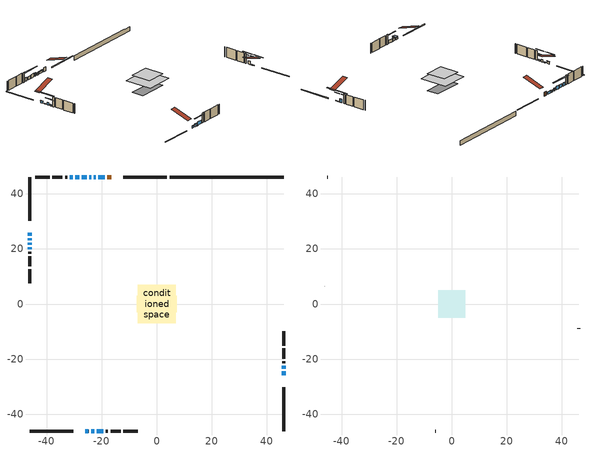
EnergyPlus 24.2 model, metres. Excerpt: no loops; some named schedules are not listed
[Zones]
conditioned space
 floor outside (Floor1 construction): -1.2,-1.2 -1.2,1.2 1.2,1.2 1.2,-1.2 z0.39
 floor adiabatic (AdiabaticFloorConstruction): -6.95,-6.95 -6.95,6.95 6.95,6.95 6.95,-6.95 z2.83
 floor foundation (Slab1 construction): -7.34,-3.03 -7.34,3.03 7.34,3.03 7.34,-3.03 z-1.9
 wall outside (RimJoist1 construction): 3.71,46.1 -12.12,46.1 / -46.1,-46.1 -30.26,-46.1 / -46.1,46.1 -46.1,30.26 / 46.1,-46.1 46.1,-30.26 z0.39:0.69
 wall outside (AdiabaticWallConstruction 1): -16.49,46.1 -18.01,46.1 z0.39:2.42
 wall outside (AdiabaticWallConstruction): -25.89,-46.1 -24.77,-46.1 z0.39:1.31; -18.94,46.1 -21.18,46.1 / -46.1,25.89 -46.1,24.77 z0.39:1.38; -22.11,46.1 -22.92,46.1 z0.39:1.21; -23.85,46.1 -24.46,46.1 / -46.1,22.2 -46.1,21.5 z0.39:1.61; -23.84,-46.1 -22.7,-46.1 z0.39:1.71; 46.1,-25.89 46.1,-24.46 / -46.1,23.84 -46.1,23.13 z0.39:0.75; 46.1,-23.54 46.1,-22.42 / -28.15,46.1 -29.57,46.1 / -30.5,46.1 -31.62,46.1 z0.39:2.09; -25.39,46.1 -27.22,46.1 z0.39:2.17; -21.77,-46.1 -19.38,-46.1 z0.39:1.97; -46.1,20.57 -46.1,19.91 z0.39:1.05
 wall outside (Wall1 construction): -32.55,46.1 -33.29,46.1 / -18.46,-46.1 -17.71,-46.1 / -46.1,18.98 -46.1,18.24 / 46.1,-21.49 46.1,-20.75 z0.39:5.27
 wall outside (Wall2 construction): -34.22,46.1 -37.9,46.1 / -16.78,-46.1 -13.1,-46.1 / -46.1,17.31 -46.1,13.63 / 46.1,-19.82 46.1,-16.14 z0.39:5.27
 wall outside (Wall3 construction): -38.83,46.1 -44.08,46.1 / -12.17,-46.1 -6.93,-46.1 / -46.1,12.7 -46.1,7.45 / 46.1,-15.21 46.1,-9.96 z0.39:5.27
 wall foundation (FoundationWall1 construction): 4.64,46.1,-1.9 4.64,46.1,0.39 41.95,46.1,0.39 41.95,46.1,0.21 46.1,46.1,0.21 46.1,46.1,-1.9
 window (WindowConstruction 11): -25.89,-46.1 -24.77,-46.1 z0.39:1.3
 window (WindowConstruction 6): -18.94,46.1 -21.18,46.1 z0.39:1.38
 window (WindowConstruction 7): -22.11,46.1 -22.92,46.1 z0.39:1.2
 window (WindowConstruction 8): -23.85,46.1 -24.46,46.1 z0.39:1.61
 window (WindowConstruction 9): -23.84,-46.1 -22.7,-46.1 z0.39:1.71
 window (WindowConstruction 10): -46.1,25.89 -46.1,24.77 z0.39:1.38
 window (WindowConstruction 13): 46.1,-25.89 46.1,-24.47 z0.39:0.75
 window (WindowConstruction 14): -46.1,23.84 -46.1,23.13 z0.39:0.75
 window (WindowConstruction 12): -46.1,22.2 -46.1,21.5 z0.39:1.61
 window (WindowConstruction): 46.1,-23.54 46.1,-22.42 z0.39:2.09
 window (WindowConstruction 1): -25.39,46.1 -27.22,46.1 z0.39:2.17
 window (WindowConstruction 2): -28.15,46.1 -29.57,46.1 z0.39:2.09
 window (WindowConstruction 3): -30.5,46.1 -31.62,46.1 z0.39:2.09
 window (WindowConstruction 4): -21.77,-46.1 -19.38,-46.1 z0.39:1.97
 window (WindowConstruction 5): -46.1,20.57 -46.1,19.91 z0.39:1.05
 door (Door): -16.49,46.1 -18.01,46.1 z0.39:2.42
 ceiling adiabatic (AdiabaticFloorConstruction): 6.95,-6.95 6.95,6.95 -6.95,6.95 -6.95,-6.95 z2.83
attic - vented
 floor to conditioned space (Floor2 construction Reversed): -4.91,-4.91 -4.91,4.91 4.91,4.91 4.91,-4.91 z5.27
 wall outside (Wall4 construction): -45.01,46.1 -45.17,46.1 / -6,-46.1 -5.84,-46.1 / -46.1,6.52 -46.1,6.36 / 46.1,-9.03 46.1,-8.87 z0.39:5.27
 roof outside (Roof1 construction): -15.57,46.1,5.27 -15.57,36.54,8.45 -13.05,36.54,8.45 -13.05,46.1,5.27; -26.82,-46.1,5.27 -26.82,-36.54,8.45 -29.34,-36.54,8.45 -29.34,-46.1,5.27; -46.1,26.82,5.27 -36.54,26.82,8.45 -36.54,29.34,8.45 -46.1,29.34,5.27; 46.1,-26.82,5.27 36.54,-26.82,8.45 36.54,-29.34,8.45 46.1,-29.34,5.27
shading: -24.47,-46.1 -26.19,-46.1 -26.19,-47.92 -24.47,-47.92 z1.6; -21.38,46.1 -18.74,46.1 -18.74,46.51 -21.38,46.51 z1.58; -23.12,46.1 -21.91,46.1 -21.91,46.51 -23.12,46.51 z1.4; -24.66,46.1 -23.65,46.1 -23.65,46.51 -24.66,46.51 z1.81; -22.5,-46.1 -24.04,-46.1 -24.04,-46.51 -22.5,-46.51 z1.91; -46.1,24.57 -46.1,26.09 -46.51,26.09 -46.51,24.57 z1.58; 46.1,-19.38 46.1,-30.97 46.51,-30.97 46.51,-19.38 z5.83; -46.1,18.05 -46.1,28.92 -46.51,28.92 -46.51,18.05 z5.83; 46.1,-19.78 46.1,-26.18 46.51,-26.18 46.51,-19.78 z4.73; -29.86,46.1 -22.75,46.1 -22.75,46.51 -29.86,46.51 z4.81; -32.21,46.1 -25.51,46.1 -25.51,46.51 -32.21,46.51 z4.73; -34.26,46.1 -27.86,46.1 -27.86,46.51 -34.26,46.51 z4.73; -16.75,-46.1 -24.41,-46.1 -24.41,-46.51 -16.75,-46.51 z4.61; -46.1,17.27 -46.1,23.21 -46.51,23.21 -46.51,17.27 z3.69
[Building]
Building 1: Terrain=Suburbs
[Site:Location]
Toronto Intl AP_ON: Latitude {deg}=43.68; Longitude {deg}=-79.63; Time Zone {hr}=-5; Elevation {m}=173; Keep Site Location Information=Yes
[Site:GroundTemperature:Shallow]
4.59119, 2.66285, 2.50842, 3.42352, 7.09712, 10.7536, 13.9236, 15.9317, 16.1023, 14.4691, 11.3799, 7.83558
[Site:WaterMainsTemperature]
Calculation Method=Schedule; Temperature Schedule=mains temperature schedule
[Material] Roughness=Rough; Thermal Absorptance=0.9
Name | Thickness {m} | Conductivity {W/m-K} | Density {kg/m3} | Specific Heat {J/kg-K} | Solar Absorptance | Visible Absorptance
asphalt or fiberglass shingles | 0.00635 | 0.162714 | 1121.4 | 1465.45 | 0.4 | 0.4
ceiling loosefill ins | 0.0846667 | 0.0480833 | 16.02 | 1046.75 | 0.7 | 0.7
ceiling stud and cavity | 0.1397 | 0.0894444 | 65.682 | 1177.47 | 0.7 | 0.7
concrete 4.0 in. | 0.1016 | 1.803125 | 2242.8 | 837.4 | 0.7 | 0.7
concrete 8.0 in. | 0.2032 | 1.803125 | 2242.8 | 837.4 | 0.7 | 0.7
door material | 0.04445 | 0.053851 | 512.64 | 1214.23 | 0.7 | 0.7
exterior vertical ins | 0.0334896 | 0.029427 | 32.04 | 1214.23 | 0.7 | 0.7
floor covering | 0.0127 | 0.0433444 | 54.468 | 1339.84 | 0.6 | 0.6
floor rigid ins; rim joist rigid ins | 0.051816 | 0.029427 | 32.04 | 1214.23 | 0.7 | 0.7
floor rigid ins 1; wall rigid ins | 0.512978 | 0.029427 | 32.04 | 1214.23 | 0.7 | 0.7
floor stud and cavity | 0.1397 | 0.0867838 | 92.3553 | 1139.71 | 0.7 | 0.7
floor stud and cavity 1 | 0.1397 | 1.75129 | 37.0049 | 1207.88 | 0.7 | 0.7
furniture material conditioned space 1 | 0.1524 | 0.115458 | 640.8 | 1214.23 | 0.6 | 0.6
gypsum board | 0.0127 | 0.160291 | 801 | 837.4 | 0.6 | 0.6
gypsum board 1 | 0.0127 | 0.160291 | 801 | 837.4 | 0.7 | 0.7
osb sheathing 0.5 in. | 0.0127 | 0.115458 | 512.64 | 1214.23 | 0.7 | 0.7
osb sheathing 0.75 in. | 0.01905 | 0.115458 | 512.64 | 1214.23 | 0.7 | 0.7
osb sheathing 2.0 in. | 0.0508 | 0.115458 | 512.64 | 1214.23 | 0.7 | 0.7
rim joist stud and cavity | 0.0508 | 0.275866 | 125.044 | 1163.47 | 0.6 | 0.6
wall stud and cavity | 0.1397 | 0.118771 | 139.0536 | 1170.24 | 0.7 | 0.7
wall stud and cavity 1 | 0.1397 | 0.0820459 | 139.0536 | 1170.24 | 0.7 | 0.7
wall stud and cavity 2 | 0.1397 | 0.0816238 | 139.0536 | 1170.24 | 0.7 | 0.7
wall stud and cavity 3 | 0.0889 | 6.1454 | 50.32683 | 1063.81 | 0.6 | 0.6
wall stud and cavity 4 | 0.0889 | 0.380278 | 52.3479 | 1209.89 | 0.7 | 0.7
wall stud and cavity 5 | 0.0889 | 0.391764 | 83.0341 | 1211.67 | 0.7 | 0.7
wood siding | 0.0254 | 0.102417 | 544.68 | 1172.36 | 0.4 | 0.4
wood siding 1 | 0.00254 | 0.102417 | 544.68 | 1172.36 | 0.4 | 0.4
wood siding 2; wood siding 3; wood siding 4 | 0.0254 | 0.102417 | 544.68 | 1172.36 | 0.7 | 0.7
[WindowMaterial:SimpleGlazingSystem]
Name | U-Factor {W/m2-K} | Solar Heat Gain Coefficient
WindowMaterial | 2.91111 | 0.67
WindowMaterial 1 | 2.887263 | 0.7
WindowMaterial 10 | 2.975272 | 0.62
WindowMaterial 11 | 6.41784 | 0.55
WindowMaterial 2 | 2.89919 | 0.69
WindowMaterial 3 | 2.88386 | 0.7
WindowMaterial 4 | 3.07009 | 0.42
WindowMaterial 5 | 3.000823 | 0.54
WindowMaterial 6 | 3.04227 | 0.48
WindowMaterial 7 | 2.5727 | 0.46
WindowMaterial 8 | 2.97981 | 0.57
WindowMaterial 9 | 2.95256 | 0.6
[Construction]
AdiabaticFloorConstruction: floor stud and cavity 1, floor rigid ins 1, osb sheathing 0.75 in., floor covering
AdiabaticWallConstruction: wood siding 3, wall rigid ins, wall stud and cavity 4, gypsum board
AdiabaticWallConstruction 1: wood siding 4, wall rigid ins, wall stud and cavity 4, gypsum board
Door: door material
Floor1 construction: floor stud and cavity, floor rigid ins, osb sheathing 0.75 in., floor covering
Floor2 construction Reversed: gypsum board, ceiling stud and cavity, ceiling loosefill ins
FoundationWall1 construction: concrete 8.0 in., gypsum board 1
furniture construction conditioned space 1: furniture material conditioned space 1
PartitionWallConstruction: gypsum board, wall stud and cavity 5, gypsum board
RimJoist1 construction: wood siding 2, rim joist rigid ins, osb sheathing 2.0 in., rim joist stud and cavity
Roof1 construction: asphalt or fiberglass shingles
Slab1 construction: concrete 4.0 in.
Wall1 construction: wood siding, osb sheathing 0.5 in., wall stud and cavity, gypsum board
Wall2 construction: wood siding, osb sheathing 0.5 in., wall stud and cavity 1, gypsum board
Wall3 construction: wood siding, osb sheathing 0.5 in., wall stud and cavity 2, gypsum board
Wall4 construction: wood siding 1, wall stud and cavity 3
WindowConstruction; WindowConstruction 3: WindowMaterial
WindowConstruction 1: WindowMaterial 1
WindowConstruction 10; WindowConstruction 6: WindowMaterial 5
WindowConstruction 11: WindowMaterial 9
WindowConstruction 12: WindowMaterial 10
WindowConstruction 13; WindowConstruction 14: WindowMaterial 11
WindowConstruction 2: WindowMaterial 2
WindowConstruction 4: WindowMaterial 3
WindowConstruction 5: WindowMaterial 4
WindowConstruction 7: WindowMaterial 6
WindowConstruction 8: WindowMaterial 7
WindowConstruction 9: WindowMaterial 8
[Zone] Multiplier=1; Part of Total Floor Area=Yes
Name | Volume {m3}
attic - vented | 49.799
conditioned space | 732.8
[Space]
Name | Zone | Volume {m3}
attic - vented 1 | attic - vented | 49.799
conditioned space 1 | conditioned space | 732.8
[ZoneInfiltration:EffectiveLeakageArea]
infil attic - vented 1: Zone or Space=attic - vented 1; Schedule=Always On Discrete; Effective Air Leakage Area {cm2}=3984.41; Stack Coefficient=0.000560665; Wind Coefficient=1.59982e-05
[ZoneMixing]
whole house fan mix: Zone or Space=attic - vented; Schedule=Always On Continuous; Design Flow Rate Calculation Method=Flow/Zone; Design Flow Rate {m3/s}=0; Source Zone or Space=conditioned space
[SurfaceProperty:ExposedFoundationPerimeter]
Slab1: Exposed Perimeter Calculation Method=TotalExposedPerimeter; Total Exposed Perimeter {m}=41.454
[InternalMass] Zone or ZoneList=conditioned space; Space or SpaceList=conditioned space 1
Name | Construction | Surface Area {m2}
furniture mass conditioned space 1 | furniture construction conditioned space 1 | 115.072
partition wall mass | PartitionWallConstruction | 287.68
[Lights]
interior lighting: Zone or ZoneList or Space or SpaceList=conditioned space 1; Schedule=interior lighting schedule; Design Level Calculation Method=LightingLevel; Lighting Level {W}=343.2; Return Air Fraction=0; Fraction Radiant=0.6; Fraction Visible=0.2; Fraction Replaceable=1
[People]
occupants: Zone or ZoneList or Space or SpaceList=conditioned space 1; Number of People Schedule=occupants schedule; Number of People Calculation Method=People; Number of People=3; Fraction Radiant=0.314171; Sensible Heat Fraction=0.56303; Activity Level Schedule=occupants activity schedule; Carbon Dioxide Generation Rate {m3/s-W}=0; Enable ASHRAE 55 Comfort Warnings=No; Mean Radiant Temperature Calculation Type=EnclosureAveraged
[ElectricEquipment] Zone or ZoneList or Space or SpaceList=conditioned space 1; Design Level Calculation Method=EquipmentLevel
Name | Schedule | Design Level {W} | Fraction Latent | Fraction Radiant | Fraction Lost
clothes dryer | clothes dryer schedule | 140.772 | 0.015 | 0.081 | 0.85
clothes washer | clothes washer schedule | 32.1985 | 0.03 | 0.162 | 0.7
cooking range | cooking range schedule | 215.147 | 0.08 | 0.432 | 0.2
dishwasher | dishwasher schedule | 66.8632 | 0.3 | 0.18 | 0.4
fridge | fridge schedule | 72.9452 | 0 | 0.6 | 0
mech vent house fan | mech vent house fan schedule | 1.795 | 0 | 0 | 1
mech vent house fan cfis | mech vent house fan cfis schedule | 0 | 0 | 0 | 0
misc plug loads | misc plug loads schedule | 494.7 | 0.045 | 0.513 | 0.1
whole house fan | Always On Discrete | 0 | 0 | 0 | 1
[OtherEquipment] Zone or ZoneList or Space or SpaceList=conditioned space 1; Design Level Calculation Method=EquipmentLevel
Name | Fuel Type | Schedule | Design Level {W} | Fraction Latent | Fraction Radiant | Fraction Lost
clothes dryer 1 | Electricity | clothes dryer schedule | 0 | 0.015 | 0.081 | 0.85
cooking range 1 | Electricity | cooking range schedule | 0 | 0.08 | 0.432 | 0.2
general water use latent | None | general water use schedule | 62.594 | 1 | 0 | 0
general water use sensible | None | general water use schedule | -61.6891 | 0 | 0.6 | 0
mech vent house fan latent load | None | Always On Discrete | 0 | 1 | 0 | 0
mech vent house fan sensible load | None | Always On Discrete | 0 | 0 | 0 | 0
water heater energy adjustment1 | NaturalGas | Always On Discrete | 0.01 | 0 | 0 | 1
[ZoneInfiltration:DesignFlowRate] Zone or ZoneList or Space or SpaceList=conditioned space 1; Schedule=Always On Discrete; Design Flow Rate Calculation Method=Flow/Zone; Design Flow Rate {m3/s}=0
infil flow; natural vent flow; whole house fan flow
[Foundation:Kiva]
Foundation Kiva 1: Initial Indoor Air Temperature {C}=18; Wall Height Above Grade {m}=0.389992; Wall Depth Below Slab {m}=0.2032; Custom Block Material Name 1=exterior vertical ins; Custom Block Depth 1 {m}=2.28999; Custom Block X Position 1 {m}=0.2159; Custom Block Z Position 1 {m}=0
[Foundation:Kiva:Settings]
Soil Conductivity {W/m-K}=0.849921; Soil Density {kg/m3}=1842.3; Soil Specific Heat {J/kg-K}=418.7; Ground Solar Absorptivity=0.9; Ground Thermal Absorptivity=0.9; Ground Surface Roughness {m}=0.03; Far-Field Width {m}=40; Deep-Ground Boundary Condition=ZeroFlux; Deep-Ground Depth {m}=40; Minimum Cell Dimension {m}=0.2; Maximum Cell Growth Coefficient=3; Simulation Timestep=Timestep
[Exterior:Lights]
exterior lighting: Schedule=exterior lighting schedule; Design Level {W}=75.6
[Schedule:Constant]
Name | Hourly Value
Always On Continuous; mech vent house fan schedule; mech vent house fan cfis schedule; Always On Discrete | 1
occupants activity schedule | 117.228
fridge schedule | 0
[Schedule:Week:Daily]
interior lighting schedule Week Rule - Jan1-Jan27: interior lighting schedule day, interior lighting schedule day, interior lighting schedule day, interior lighting schedule day, interior lighting schedule day, interior lighting schedule day, interior lighting schedule day, interior lighting schedule default day, interior lighting schedule default day, interior lighting schedule default day, interior lighting schedule default day, interior lighting schedule default day
interior lighting schedule Week Rule - Jan28-Feb3: interior lighting schedule day, interior lighting schedule day, interior lighting schedule day, interior lighting schedule day, interior lighting schedule day 1, interior lighting schedule day 1, interior lighting schedule day 1, interior lighting schedule default day, interior lighting schedule default day, interior lighting schedule default day, interior lighting schedule default day, interior lighting schedule default day
interior lighting schedule Week Rule - Feb4-Feb24: interior lighting schedule day 1, interior lighting schedule day 1, interior lighting schedule day 1, interior lighting schedule day 1, interior lighting schedule day 1, interior lighting schedule day 1, interior lighting schedule day 1, interior lighting schedule default day, interior lighting schedule default day, interior lighting schedule default day, interior lighting schedule default day, interior lighting schedule default day
interior lighting schedule Week Rule - Feb25-Mar3: interior lighting schedule day 1, interior lighting schedule day 1, interior lighting schedule day 1, interior lighting schedule day 1, interior lighting schedule day 2, interior lighting schedule day 2, interior lighting schedule day 2, interior lighting schedule default day, interior lighting schedule default day, interior lighting schedule default day, interior lighting schedule default day, interior lighting schedule default day
interior lighting schedule Week Rule - Mar4-Mar31: interior lighting schedule day 2, interior lighting schedule day 2, interior lighting schedule day 2, interior lighting schedule day 2, interior lighting schedule day 2, interior lighting schedule day 2, interior lighting schedule day 2, interior lighting schedule default day, interior lighting schedule default day, interior lighting schedule default day, interior lighting schedule default day, interior lighting schedule default day
interior lighting schedule Week Rule - Apr1-Apr28: interior lighting schedule day 3, interior lighting schedule day 3, interior lighting schedule day 3, interior lighting schedule day 3, interior lighting schedule day 3, interior lighting schedule day 3, interior lighting schedule day 3, interior lighting schedule default day, interior lighting schedule default day, interior lighting schedule default day, interior lighting schedule default day, interior lighting schedule default day
interior lighting schedule Week Rule - Apr29-May5: interior lighting schedule day 3, interior lighting schedule day 3, interior lighting schedule day 4, interior lighting schedule day 4, interior lighting schedule day 4, interior lighting schedule day 4, interior lighting schedule day 4, interior lighting schedule default day, interior lighting schedule default day, interior lighting schedule default day, interior lighting schedule default day, interior lighting schedule default day
interior lighting schedule Week Rule - May6-May26: interior lighting schedule day 4, interior lighting schedule day 4, interior lighting schedule day 4, interior lighting schedule day 4, interior lighting schedule day 4, interior lighting schedule day 4, interior lighting schedule day 4, interior lighting schedule default day, interior lighting schedule default day, interior lighting schedule default day, interior lighting schedule default day, interior lighting schedule default day
interior lighting schedule Week Rule - May27-Jun2: interior lighting schedule day 4, interior lighting schedule day 4, interior lighting schedule day 4, interior lighting schedule day 4, interior lighting schedule day 4, interior lighting schedule day 5, interior lighting schedule day 5, interior lighting schedule default day, interior lighting schedule default day, interior lighting schedule default day, interior lighting schedule default day, interior lighting schedule default day
interior lighting schedule Week Rule - Jun3-Jun30: interior lighting schedule day 5, interior lighting schedule day 5, interior lighting schedule day 5, interior lighting schedule day 5, interior lighting schedule day 5, interior lighting schedule day 5, interior lighting schedule day 5, interior lighting schedule default day, interior lighting schedule default day, interior lighting schedule default day, interior lighting schedule default day, interior lighting schedule default day
interior lighting schedule Week Rule - Jul1-Jul28: interior lighting schedule day 6, interior lighting schedule day 6, interior lighting schedule day 6, interior lighting schedule day 6, interior lighting schedule day 6, interior lighting schedule day 6, interior lighting schedule day 6, interior lighting schedule default day, interior lighting schedule default day, interior lighting schedule default day, interior lighting schedule default day, interior lighting schedule default day
interior lighting schedule Week Rule - Jul29-Aug4: interior lighting schedule day 6, interior lighting schedule day 6, interior lighting schedule day 6, interior lighting schedule day 7, interior lighting schedule day 7, interior lighting schedule day 7, interior lighting schedule day 7, interior lighting schedule default day, interior lighting schedule default day, interior lighting schedule default day, interior lighting schedule default day, interior lighting schedule default day
interior lighting schedule Week Rule - Aug5-Aug25: interior lighting schedule day 7, interior lighting schedule day 7, interior lighting schedule day 7, interior lighting schedule day 7, interior lighting schedule day 7, interior lighting schedule day 7, interior lighting schedule day 7, interior lighting schedule default day, interior lighting schedule default day, interior lighting schedule default day, interior lighting schedule default day, interior lighting schedule default day
interior lighting schedule Week Rule - Aug26-Sep1: interior lighting schedule day 7, interior lighting schedule day 7, interior lighting schedule day 7, interior lighting schedule day 7, interior lighting schedule day 7, interior lighting schedule day 7, interior lighting schedule day 8, interior lighting schedule default day, interior lighting schedule default day, interior lighting schedule default day, interior lighting schedule default day, interior lighting schedule default day
interior lighting schedule Week Rule - Sep2-Sep29: interior lighting schedule day 8, interior lighting schedule day 8, interior lighting schedule day 8, interior lighting schedule day 8, interior lighting schedule day 8, interior lighting schedule day 8, interior lighting schedule day 8, interior lighting schedule default day, interior lighting schedule default day, interior lighting schedule default day, interior lighting schedule default day, interior lighting schedule default day
interior lighting schedule Week Rule - Sep30-Oct6: interior lighting schedule day 8, interior lighting schedule day 9, interior lighting schedule day 9, interior lighting schedule day 9, interior lighting schedule day 9, interior lighting schedule day 9, interior lighting schedule day 9, interior lighting schedule default day, interior lighting schedule default day, interior lighting schedule default day, interior lighting schedule default day, interior lighting schedule default day
interior lighting schedule Week Rule - Oct7-Oct27: interior lighting schedule day 9, interior lighting schedule day 9, interior lighting schedule day 9, interior lighting schedule day 9, interior lighting schedule day 9, interior lighting schedule day 9, interior lighting schedule day 9, interior lighting schedule default day, interior lighting schedule default day, interior lighting schedule default day, interior lighting schedule default day, interior lighting schedule default day
interior lighting schedule Week Rule - Oct28-Nov3: interior lighting schedule day 9, interior lighting schedule day 9, interior lighting schedule day 9, interior lighting schedule day 9, interior lighting schedule day 10, interior lighting schedule day 10, interior lighting schedule day 10, interior lighting schedule default day, interior lighting schedule default day, interior lighting schedule default day, interior lighting schedule default day, interior lighting schedule default day
interior lighting schedule Week Rule - Nov4-Nov24: interior lighting schedule day 10, interior lighting schedule day 10, interior lighting schedule day 10, interior lighting schedule day 10, interior lighting schedule day 10, interior lighting schedule day 10, interior lighting schedule day 10, interior lighting schedule default day, interior lighting schedule default day, interior lighting schedule default day, interior lighting schedule default day, interior lighting schedule default day
interior lighting schedule Week Rule - Nov25-Dec1: interior lighting schedule day 10, interior lighting schedule day 10, interior lighting schedule day 10, interior lighting schedule day 10, interior lighting schedule day 10, interior lighting schedule day 10, interior lighting schedule day 11, interior lighting schedule default day, interior lighting schedule default day, interior lighting schedule default day, interior lighting schedule default day, interior lighting schedule default day
interior lighting schedule Week Rule - Dec2-Dec31: interior lighting schedule day 11, interior lighting schedule day 11, interior lighting schedule day 11, interior lighting schedule day 11, interior lighting schedule day 11, interior lighting schedule day 11, interior lighting schedule day 11, interior lighting schedule default day, interior lighting schedule default day, interior lighting schedule default day, interior lighting schedule default day, interior lighting schedule default day
occupants schedule Week Rule - Jan1-Dec31: occupants schedule day, occupants schedule day, occupants schedule day, occupants schedule day, occupants schedule day, occupants schedule day, occupants schedule day, occupants schedule default day, occupants schedule default day, occupants schedule default day, occupants schedule default day, occupants schedule default day
clothes dryer schedule Week Rule - Jan1-Dec31: clothes dryer schedule day, clothes dryer schedule day, clothes dryer schedule day, clothes dryer schedule day, clothes dryer schedule day, clothes dryer schedule day, clothes dryer schedule day, clothes dryer schedule default day, clothes dryer schedule default day, clothes dryer schedule default day, clothes dryer schedule default day, clothes dryer schedule default day
clothes washer schedule Week Rule - Jan1-Dec31: clothes washer schedule day, clothes washer schedule day, clothes washer schedule day, clothes washer schedule day, clothes washer schedule day, clothes washer schedule day, clothes washer schedule day, clothes washer schedule default day, clothes washer schedule default day, clothes washer schedule default day, clothes washer schedule default day, clothes washer schedule default day
cooking range schedule Week Rule - Jan1-Dec31: cooking range schedule day, cooking range schedule day, cooking range schedule day, cooking range schedule day, cooking range schedule day, cooking range schedule day, cooking range schedule day, cooking range schedule default day, cooking range schedule default day, cooking range schedule default day, cooking range schedule default day, cooking range schedule default day
dishwasher schedule Week Rule - Jan1-Dec31: dishwasher schedule day, dishwasher schedule day, dishwasher schedule day, dishwasher schedule day, dishwasher schedule day, dishwasher schedule day, dishwasher schedule day, dishwasher schedule default day, dishwasher schedule default day, dishwasher schedule default day, dishwasher schedule default day, dishwasher schedule default day
misc plug loads schedule Week Rule - Jan1-Dec31: misc plug loads schedule day, misc plug loads schedule day, misc plug loads schedule day, misc plug loads schedule day, misc plug loads schedule day, misc plug loads schedule day, misc plug loads schedule day, misc plug loads schedule default day, misc plug loads schedule default day, misc plug loads schedule default day, misc plug loads schedule default day, misc plug loads schedule default day
general water use schedule Week Rule - Jan1-Dec31: general water use schedule day, general water use schedule day, general water use schedule day, general water use schedule day, general water use schedule day, general water use schedule day, general water use schedule day, general water use schedule default day, general water use schedule default day, general water use schedule default day, general water use schedule default day, general water use schedule default day
exterior lighting schedule Week Rule - Jan1-Jan27: exterior lighting schedule day, exterior lighting schedule day, exterior lighting schedule day, exterior lighting schedule day, exterior lighting schedule day, exterior lighting schedule day, exterior lighting schedule day, exterior lighting schedule default day, exterior lighting schedule default day, exterior lighting schedule default day, exterior lighting schedule default day, exterior lighting schedule default day
exterior lighting schedule Week Rule - Jan28-Feb3: exterior lighting schedule day, exterior lighting schedule day, exterior lighting schedule day, exterior lighting schedule day, exterior lighting schedule day 1, exterior lighting schedule day 1, exterior lighting schedule day 1, exterior lighting schedule default day, exterior lighting schedule default day, exterior lighting schedule default day, exterior lighting schedule default day, exterior lighting schedule default day
exterior lighting schedule Week Rule - Feb4-Feb24: exterior lighting schedule day 1, exterior lighting schedule day 1, exterior lighting schedule day 1, exterior lighting schedule day 1, exterior lighting schedule day 1, exterior lighting schedule day 1, exterior lighting schedule day 1, exterior lighting schedule default day, exterior lighting schedule default day, exterior lighting schedule default day, exterior lighting schedule default day, exterior lighting schedule default day
exterior lighting schedule Week Rule - Feb25-Mar3: exterior lighting schedule day 1, exterior lighting schedule day 1, exterior lighting schedule day 1, exterior lighting schedule day 1, exterior lighting schedule day 2, exterior lighting schedule day 2, exterior lighting schedule day 2, exterior lighting schedule default day, exterior lighting schedule default day, exterior lighting schedule default day, exterior lighting schedule default day, exterior lighting schedule default day
exterior lighting schedule Week Rule - Mar4-Mar31: exterior lighting schedule day 2, exterior lighting schedule day 2, exterior lighting schedule day 2, exterior lighting schedule day 2, exterior lighting schedule day 2, exterior lighting schedule day 2, exterior lighting schedule day 2, exterior lighting schedule default day, exterior lighting schedule default day, exterior lighting schedule default day, exterior lighting schedule default day, exterior lighting schedule default day
exterior lighting schedule Week Rule - Apr1-Apr28: exterior lighting schedule day 3, exterior lighting schedule day 3, exterior lighting schedule day 3, exterior lighting schedule day 3, exterior lighting schedule day 3, exterior lighting schedule day 3, exterior lighting schedule day 3, exterior lighting schedule default day, exterior lighting schedule default day, exterior lighting schedule default day, exterior lighting schedule default day, exterior lighting schedule default day
exterior lighting schedule Week Rule - Apr29-May5: exterior lighting schedule day 3, exterior lighting schedule day 3, exterior lighting schedule day 4, exterior lighting schedule day 4, exterior lighting schedule day 4, exterior lighting schedule day 4, exterior lighting schedule day 4, exterior lighting schedule default day, exterior lighting schedule default day, exterior lighting schedule default day, exterior lighting schedule default day, exterior lighting schedule default day
exterior lighting schedule Week Rule - May6-May26: exterior lighting schedule day 4, exterior lighting schedule day 4, exterior lighting schedule day 4, exterior lighting schedule day 4, exterior lighting schedule day 4, exterior lighting schedule day 4, exterior lighting schedule day 4, exterior lighting schedule default day, exterior lighting schedule default day, exterior lighting schedule default day, exterior lighting schedule default day, exterior lighting schedule default day
exterior lighting schedule Week Rule - May27-Jun2: exterior lighting schedule day 4, exterior lighting schedule day 4, exterior lighting schedule day 4, exterior lighting schedule day 4, exterior lighting schedule day 4, exterior lighting schedule day 5, exterior lighting schedule day 5, exterior lighting schedule default day, exterior lighting schedule default day, exterior lighting schedule default day, exterior lighting schedule default day, exterior lighting schedule default day
exterior lighting schedule Week Rule - Jun3-Jun30: exterior lighting schedule day 5, exterior lighting schedule day 5, exterior lighting schedule day 5, exterior lighting schedule day 5, exterior lighting schedule day 5, exterior lighting schedule day 5, exterior lighting schedule day 5, exterior lighting schedule default day, exterior lighting schedule default day, exterior lighting schedule default day, exterior lighting schedule default day, exterior lighting schedule default day
exterior lighting schedule Week Rule - Jul1-Jul28: exterior lighting schedule day 6, exterior lighting schedule day 6, exterior lighting schedule day 6, exterior lighting schedule day 6, exterior lighting schedule day 6, exterior lighting schedule day 6, exterior lighting schedule day 6, exterior lighting schedule default day, exterior lighting schedule default day, exterior lighting schedule default day, exterior lighting schedule default day, exterior lighting schedule default day
exterior lighting schedule Week Rule - Jul29-Aug4: exterior lighting schedule day 6, exterior lighting schedule day 6, exterior lighting schedule day 6, exterior lighting schedule day 7, exterior lighting schedule day 7, exterior lighting schedule day 7, exterior lighting schedule day 7, exterior lighting schedule default day, exterior lighting schedule default day, exterior lighting schedule default day, exterior lighting schedule default day, exterior lighting schedule default day
exterior lighting schedule Week Rule - Aug5-Aug25: exterior lighting schedule day 7, exterior lighting schedule day 7, exterior lighting schedule day 7, exterior lighting schedule day 7, exterior lighting schedule day 7, exterior lighting schedule day 7, exterior lighting schedule day 7, exterior lighting schedule default day, exterior lighting schedule default day, exterior lighting schedule default day, exterior lighting schedule default day, exterior lighting schedule default day
exterior lighting schedule Week Rule - Aug26-Sep1: exterior lighting schedule day 7, exterior lighting schedule day 7, exterior lighting schedule day 7, exterior lighting schedule day 7, exterior lighting schedule day 7, exterior lighting schedule day 7, exterior lighting schedule day 8, exterior lighting schedule default day, exterior lighting schedule default day, exterior lighting schedule default day, exterior lighting schedule default day, exterior lighting schedule default day
exterior lighting schedule Week Rule - Sep2-Sep29: exterior lighting schedule day 8, exterior lighting schedule day 8, exterior lighting schedule day 8, exterior lighting schedule day 8, exterior lighting schedule day 8, exterior lighting schedule day 8, exterior lighting schedule day 8, exterior lighting schedule default day, exterior lighting schedule default day, exterior lighting schedule default day, exterior lighting schedule default day, exterior lighting schedule default day
exterior lighting schedule Week Rule - Sep30-Oct6: exterior lighting schedule day 8, exterior lighting schedule day 9, exterior lighting schedule day 9, exterior lighting schedule day 9, exterior lighting schedule day 9, exterior lighting schedule day 9, exterior lighting schedule day 9, exterior lighting schedule default day, exterior lighting schedule default day, exterior lighting schedule default day, exterior lighting schedule default day, exterior lighting schedule default day
exterior lighting schedule Week Rule - Oct7-Oct27: exterior lighting schedule day 9, exterior lighting schedule day 9, exterior lighting schedule day 9, exterior lighting schedule day 9, exterior lighting schedule day 9, exterior lighting schedule day 9, exterior lighting schedule day 9, exterior lighting schedule default day, exterior lighting schedule default day, exterior lighting schedule default day, exterior lighting schedule default day, exterior lighting schedule default day
exterior lighting schedule Week Rule - Oct28-Nov3: exterior lighting schedule day 9, exterior lighting schedule day 9, exterior lighting schedule day 9, exterior lighting schedule day 9, exterior lighting schedule day 10, exterior lighting schedule day 10, exterior lighting schedule day 10, exterior lighting schedule default day, exterior lighting schedule default day, exterior lighting schedule default day, exterior lighting schedule default day, exterior lighting schedule default day
exterior lighting schedule Week Rule - Nov4-Nov24: exterior lighting schedule day 10, exterior lighting schedule day 10, exterior lighting schedule day 10, exterior lighting schedule day 10, exterior lighting schedule day 10, exterior lighting schedule day 10, exterior lighting schedule day 10, exterior lighting schedule default day, exterior lighting schedule default day, exterior lighting schedule default day, exterior lighting schedule default day, exterior lighting schedule default day
[Schedule:Year]
interior lighting schedule: interior lighting schedule Week Rule - Jan1-Jan27, 1, 1, 1, 27, interior lighting schedule Week Rule - Jan28-Feb3, 1, 28, 2, 3, interior lighting schedule Week Rule - Feb4-Feb24, 2, 4, 2, 24, interior lighting schedule Week Rule - Feb25-Mar3, 2, 25, 3, 3, interior lighting schedule Week Rule - Mar4-Mar31, 3, 4, 3, 31, interior lighting schedule Week Rule - Apr1-Apr28, 4, 1, 4, 28, interior lighting schedule Week Rule - Apr29-May5, 4, 29, 5, 5, interior lighting schedule Week Rule - May6-May26, 5, 6, 5, 26, interior lighting schedule Week Rule - May27-Jun2, 5, 27, 6, 2, interior lighting schedule Week Rule - Jun3-Jun30, 6, 3, 6, 30, interior lighting schedule Week Rule - Jul1-Jul28, 7, 1, 7, 28, interior lighting schedule Week Rule - Jul29-Aug4, 7, 29, 8, 4, interior lighting schedule Week Rule - Aug5-Aug25, 8, 5, 8, 25, interior lighting schedule Week Rule - Aug26-Sep1, 8, 26, 9, 1, interior lighting schedule Week Rule - Sep2-Sep29, 9, 2, 9, 29, interior lighting schedule Week Rule - Sep30-Oct6, 9, 30, 10, 6, interior lighting schedule Week Rule - Oct7-Oct27, 10, 7, 10, 27, interior lighting schedule Week Rule - Oct28-Nov3, 10, 28, 11, 3, interior lighting schedule Week Rule - Nov4-Nov24, 11, 4, 11, 24, interior lighting schedule Week Rule - Nov25-Dec1, 11, 25, 12, 1, interior lighting schedule Week Rule - Dec2-Dec31, 12, 2, 12, 31
occupants schedule: occupants schedule Week Rule - Jan1-Dec31, 1, 1, 12, 31
clothes dryer schedule: clothes dryer schedule Week Rule - Jan1-Dec31, 1, 1, 12, 31
clothes washer schedule: clothes washer schedule Week Rule - Jan1-Dec31, 1, 1, 12, 31
cooking range schedule: cooking range schedule Week Rule - Jan1-Dec31, 1, 1, 12, 31
dishwasher schedule: dishwasher schedule Week Rule - Jan1-Dec31, 1, 1, 12, 31
misc plug loads schedule: misc plug loads schedule Week Rule - Jan1-Dec31, 1, 1, 12, 31
general water use schedule: general water use schedule Week Rule - Jan1-Dec31, 1, 1, 12, 31
exterior lighting schedule: exterior lighting schedule Week Rule - Jan1-Jan27, 1, 1, 1, 27, exterior lighting schedule Week Rule - Jan28-Feb3, 1, 28, 2, 3, exterior lighting schedule Week Rule - Feb4-Feb24, 2, 4, 2, 24, exterior lighting schedule Week Rule - Feb25-Mar3, 2, 25, 3, 3, exterior lighting schedule Week Rule - Mar4-Mar31, 3, 4, 3, 31, exterior lighting schedule Week Rule - Apr1-Apr28, 4, 1, 4, 28, exterior lighting schedule Week Rule - Apr29-May5, 4, 29, 5, 5, exterior lighting schedule Week Rule - May6-May26, 5, 6, 5, 26, exterior lighting schedule Week Rule - May27-Jun2, 5, 27, 6, 2, exterior lighting schedule Week Rule - Jun3-Jun30, 6, 3, 6, 30, exterior lighting schedule Week Rule - Jul1-Jul28, 7, 1, 7, 28, exterior lighting schedule Week Rule - Jul29-Aug4, 7, 29, 8, 4, exterior lighting schedule Week Rule - Aug5-Aug25, 8, 5, 8, 25, exterior lighting schedule Week Rule - Aug26-Sep1, 8, 26, 9, 1, exterior lighting schedule Week Rule - Sep2-Sep29, 9, 2, 9, 29, exterior lighting schedule Week Rule - Sep30-Oct6, 9, 30, 10, 6, exterior lighting schedule Week Rule - Oct7-Oct27, 10, 7, 10, 27, exterior lighting schedule Week Rule - Oct28-Nov3, 10, 28, 11, 3, exterior lighting schedule Week Rule - Nov4-Nov24, 11, 4, 11, 24, exterior lighting schedule Week Rule - Nov25-Dec1, 11, 25, 12, 1, exterior lighting schedule Week Rule - Dec2-Dec31, 12, 2, 12, 31
[Schedule:Compact]
mains temperature schedule: Through: 01/01, For: AllDays, Until: 24:00, 8.43722, Through: 01/02, For: AllDays, Until: 24:00, 8.37111, Through: 01/03, For: AllDays, Until: 24:00, 8.30611, Through: 01/04, For: AllDays, Until: 24:00, 8.24222, Through: 01/05, For: AllDays, Until: 24:00, 8.17944, Through: 01/06, For: AllDays, Until: 24:00, 8.11833, Through: 01/07, For: AllDays, Until: 24:00, 8.05833, Through: 01/08, For: AllDays, Until: 24:00, 7.99944, Through: 01/09, For: AllDays, Until: 24:00, 7.94222, Through: 01/10, For: AllDays, Until: 24:00, 7.88611, Through: 01/11, For: AllDays, Until: 24:00, 7.83167, Through: 01/12, For: AllDays, Until: 24:00, 7.77833, Through: 01/13, For: AllDays, Until: 24:00, 7.72611, Through: 01/14, For: AllDays, Until: 24:00, 7.67556, Through: 01/15, For: AllDays, Until: 24:00, 7.62667, Through: 01/16, For: AllDays, Until: 24:00, 7.57889, Through: 01/17, For: AllDays, Until: 24:00, 7.53278, Through: 01/18, For: AllDays, Until: 24:00, 7.48778, Through: 01/19, For: AllDays, Until: 24:00, 7.44444, Through: 01/20, For: AllDays, Until: 24:00, 7.40278, Through: 01/21, For: AllDays, Until: 24:00, 7.36278, Through: 01/22, For: AllDays, Until: 24:00, 7.32389, Through: 01/23, For: AllDays, Until: 24:00, 7.28667, Through: 01/24, For: AllDays, Until: 24:00, 7.25056, Through: 01/25, For: AllDays, Until: 24:00, 7.21667, Through: 01/26, For: AllDays, Until: 24:00, 7.18389, Through: 01/27, For: AllDays, Until: 24:00, 7.15278, Through: 01/28, For: AllDays, Until: 24:00, 7.12333, Through: 01/29, For: AllDays, Until: 24:00, 7.09556, Through: 01/30, For: AllDays, Until: 24:00, 7.06944, Through: 01/31, For: AllDays, Until: 24:00, 7.04444, Through: 02/01, For: AllDays, Until: 24:00, 7.02167, Through: 02/02, For: AllDays, Until: 24:00, 7, Through: 02/03, For: AllDays, Until: 24:00, 6.98, Through: 02/04, For: AllDays, Until: 24:00, 6.96222, Through: 02/05, For: AllDays, Until: 24:00, 6.94556, Through: 02/06, For: AllDays, Until: 24:00, 6.93056, Through: 02/07, For: AllDays, Until: 24:00, 6.91722, Through: 02/08, For: AllDays, Until: 24:00, 6.90556, Through: 02/09, For: AllDays, Until: 24:00, 6.89556, Through: 02/10, For: AllDays, Until: 24:00, 6.88722, Through: 02/11, For: AllDays, Until: 24:00, 6.88056, Through: 02/12, For: AllDays, Until: 24:00, 6.875, Through: 02/13, For: AllDays, Until: 24:00, 6.87167, Through: 02/14, For: AllDays, Until: 24:00, 6.87, Through: 02/15, For: AllDays, Until: 24:00, 6.87, Through: 02/16, For: AllDays, Until: 24:00, 6.87167, Through: 02/17, For: AllDays, Until: 24:00, 6.875, Through: 02/18, For: AllDays, Until: 24:00, 6.88, Through: 02/19, For: AllDays, Until: 24:00, 6.88611, Through: 02/20, For: AllDays, Until: 24:00, 6.89444, Through: 02/21, For: AllDays, Until: 24:00, 6.90444, Through: 02/22, For: AllDays, Until: 24:00, 6.91611, Through: 02/23, For: AllDays, Until: 24:00, 6.92889, Through: 02/24, For: AllDays, Until: 24:00, 6.94389, Through: 02/25, For: AllDays, Until: 24:00, 6.96056, Through: 02/26, For: AllDays, Until: 24:00, 6.97833, Through: 02/27, For: AllDays, Until: 24:00, 6.99833, Through: 02/28, For: AllDays, Until: 24:00, 7.01944, Through: 03/01, For: AllDays, Until: 24:00, 7.04222, Through: 03/02, For: AllDays, Until: 24:00, 7.06667, Through: 03/03, For: AllDays, Until: 24:00, 7.09278, Through: 03/04, For: AllDays, Until: 24:00, 7.12056, Through: 03/05, For: AllDays, Until: 24:00, 7.15, Through: 03/06, For: AllDays, Until: 24:00, 7.18111, Through: 03/07, For: AllDays, Until: 24:00, 7.21333, Through: 03/08, For: AllDays, Until: 24:00, 7.24722, Through: 03/09, For: AllDays, Until: 24:00, 7.28278, Through: 03/10, For: AllDays, Until: 24:00, 7.32, Through: 03/11, For: AllDays, Until: 24:00, 7.35889, Through: 03/12, For: AllDays, Until: 24:00, 7.39889, Through: 03/13, For: AllDays, Until: 24:00, 7.44056, Through: 03/14, For: AllDays, Until: 24:00, 7.48389, Through: 03/15, For: AllDays, Until: 24:00, 7.52833, Through: 03/16, For: AllDays, Until: 24:00, 7.57444, Through: 03/17, For: AllDays, Until: 24:00, 7.62222, Through: 03/18, For: AllDays, Until: 24:00, 7.67111, Through: 03/19, For: AllDays, Until: 24:00, 7.72111, Through: 03/20, For: AllDays, Until: 24:00, 7.77333, Through: 03/21, For: AllDays, Until: 24:00, 7.82611, Through: 03/22, For: AllDays, Until: 24:00, 7.88111, Through: 03/23, For: AllDays, Until: 24:00, 7.93667, Through: 03/24, For: AllDays, Until: 24:00, 7.99389, Through: 03/25, For: AllDays, Until: 24:00, 8.05278, Through: 03/26, For: AllDays, Until: 24:00, 8.11278, Through: 03/27, For: AllDays, Until: 24:00, 8.17389, Through: 03/28, For: AllDays, Until: 24:00, 8.23611, Through: 03/29, For: AllDays, Until: 24:00, 8.3, Through: 03/30, For: AllDays, Until: 24:00, 8.365, Through: 03/31, For: AllDays, Until: 24:00, 8.43111, Through: 04/01, For: AllDays, Until: 24:00, 8.49833, Through: 04/02, For: AllDays, Until: 24:00, 8.56722, Through: 04/03, For: AllDays, Until: 24:00, 8.63667, Through: 04/04, For: AllDays, Until: 24:00, 8.70778, Through: 04/05, For: AllDays, Until: 24:00, 8.77944, Through: 04/06, For: AllDays, Until: 24:00, 8.85278, Through: 04/07, For: AllDays, Until: 24:00, 8.92667, Through: 04/08, For: AllDays, Until: 24:00, 9.00222, Through: 04/09, For: AllDays, Until: 24:00, 9.07833, Through: 04/10, For: AllDays, Until: 24:00, 9.15556, Through: 04/11, For: AllDays, Until: 24:00, 9.23389, Through: 04/12, For: AllDays, Until: 24:00, 9.31278, Through: 04/13, For: AllDays, Until: 24:00, 9.39278, Through: 04/14, For: AllDays, Until: 24:00, 9.47389, Through: 04/15, For: AllDays, Until: 24:00, 9.55611, Through: 04/16, For: AllDays, Until: 24:00, 9.63833, Through: 04/17, For: AllDays, Until: 24:00, 9.72222, Through: 04/18, For: AllDays, Until: 24:00, 9.80667, Through: 04/19, For: AllDays, Until: 24:00, 9.89167, Through: 04/20, For: AllDays, Until: 24:00, 9.97778, Through: 04/21, For: AllDays, Until: 24:00, 10.0644, Through: 04/22, For: AllDays, Until: 24:00, 10.1517, Through: 04/23, For: AllDays, Until: 24:00, 10.24, Through: 04/24, For: AllDays, Until: 24:00, 10.3289, Through: 04/25, For: AllDays, Until: 24:00, 10.4183, Through: 04/26, For: AllDays, Until: 24:00, 10.5083, Through: 04/27, For: AllDays, Until: 24:00, 10.5989, Through: 04/28, For: AllDays, Until: 24:00, 10.69, Through: 04/29, For: AllDays, Until: 24:00, 10.7817, Through: 04/30, For: AllDays, Until: 24:00, 10.8739, Through: 05/01, For: AllDays, Until: 24:00, 10.9667, Through: 05/02, For: AllDays, Until: 24:00, 11.0594, Through: 05/03, For: AllDays, Until: 24:00, 11.1533, Through: 05/04, For: AllDays, Until: 24:00, 11.2472, Through: 05/05, For: AllDays, Until: 24:00, 11.3411, Through: 05/06, For: AllDays, Until: 24:00, 11.4361, Through: 05/07, For: AllDays, Until: 24:00, 11.5306, Through: 05/08, For: AllDays, Until: 24:00, 11.6261, Through: 05/09, For: AllDays, Until: 24:00, 11.7217, Through: 05/10, For: AllDays, Until: 24:00, 11.8172, Through: 05/11, For: AllDays, Until: 24:00, 11.9128, Through: 05/12, For: AllDays, Until: 24:00, 12.0089, Through: 05/13, For: AllDays, Until: 24:00, 12.105, Through: 05/14, For: AllDays, Until: 24:00, 12.2017, Through: 05/15, For: AllDays, Until: 24:00, 12.2978, Through: 05/16, For: AllDays, Until: 24:00, 12.3944, Through: 05/17, For: AllDays, Until: 24:00, 12.4906, Through: 05/18, For: AllDays, Until: 24:00, 12.5872, Through: 05/19, For: AllDays, Until: 24:00, 12.6833, Through: 05/20, For: AllDays, Until: 24:00, 12.78, Through: 05/21, For: AllDays, Until: 24:00, 12.8761, Through: 05/22, For: AllDays, Until: 24:00, 12.9722, Through: 05/23, For: AllDays, Until: 24:00, 13.0683, Through: 05/24, For: AllDays, Until: 24:00, 13.1639, Through: 05/25, For: AllDays, Until: 24:00, 13.2594, Through: 05/26, For: AllDays, Until: 24:00, 13.355, Through: 05/27, For: AllDays, Until: 24:00, 13.45, Through: 05/28, For: AllDays, Until: 24:00, 13.545, Through: 05/29, For: AllDays, Until: 24:00, 13.6394, Through: 05/30, For: AllDays, Until: 24:00, 13.7333, Through: 05/31, For: AllDays, Until: 24:00, 13.8272, Through: 06/01, For: AllDays, Until: 24:00, 13.9206, Through: 06/02, For: AllDays, Until: 24:00, 14.0139, Through: 06/03, For: AllDays, Until: 24:00, 14.1061, Through: 06/04, For: AllDays, Until: 24:00, 14.1983, Through: 06/05, For: AllDays, Until: 24:00, 14.2894, Through: 06/06, For: AllDays, Until: 24:00, 14.3806, Through: 06/07, For: AllDays, Until: 24:00, 14.4711, Through: 06/08, For: AllDays, Until: 24:00, 14.5606, Through: 06/09, For: AllDays, Until: 24:00, 14.65, Through: 06/10, For: AllDays, Until: 24:00, 14.7383, Through: 06/11, For: AllDays, Until: 24:00, 14.8267, Through: 06/12, For: AllDays, Until: 24:00, 14.9133, Through: 06/13, For: AllDays, Until: 24:00, 15, Through: 06/14, For: AllDays, Until: 24:00, 15.0856, Through: 06/15, For: AllDays, Until: 24:00, 15.1706, Through: 06/16, For: AllDays, Until: 24:00, 15.255, Through: 06/17, For: AllDays, Until: 24:00, 15.3383, Through: 06/18, For: AllDays, Until: 24:00, 15.4206, Through: 06/19, For: AllDays, Until: 24:00, 15.5022, Through: 06/20, For: AllDays, Until: 24:00, 15.5828, Through: 06/21, For: AllDays, Until: 24:00, 15.6628, Through: 06/22, For: AllDays, Until: 24:00, 15.7417, Through: 06/23, For: AllDays, Until: 24:00, 15.8194, Through: 06/24, For: AllDays, Until: 24:00, 15.8961, Through: 06/25, For: AllDays, Until: 24:00, 15.9722, Through: 06/26, For: AllDays, Until: 24:00, 16.0467, Through: 06/27, For: AllDays, Until: 24:00, 16.1206, Through: 06/28, For: AllDays, Until: 24:00, 16.1933, Through: 06/29, For: AllDays, Until: 24:00, 16.265, Through: 06/30, For: AllDays, Until: 24:00, 16.3356, Through: 07/01, For: AllDays, Until: 24:00, 16.4044, Through: 07/02, For: AllDays, Until: 24:00, 16.4728, Through: 07/03, For: AllDays, Until: 24:00, 16.54, Through: 07/04, For: AllDays, Until: 24:00, 16.6056, Through: 07/05, For: AllDays, Until: 24:00, 16.67, Through: 07/06, For: AllDays, Until: 24:00, 16.7333, Through: 07/07, For: AllDays, Until: 24:00, 16.7956, Through: 07/08, For: AllDays, Until: 24:00, 16.8561, Through: 07/09, For: AllDays, Until: 24:00, 16.9156, Through: 07/10, For: AllDays, Until: 24:00, 16.9739, Through: 07/11, For: AllDays, Until: 24:00, 17.0306, Through: 07/12, For: AllDays, Until: 24:00, 17.0861, Through: 07/13, For: AllDays, Until: 24:00, 17.14, Through: 07/14, For: AllDays, Until: 24:00, 17.1928, Through: 07/15, For: AllDays, Until: 24:00, 17.2439, Through: 07/16, For: AllDays, Until: 24:00, 17.2939, Through: 07/17, For: AllDays, Until: 24:00, 17.3422, Through: 07/18, For: AllDays, Until: 24:00, 17.3894, Through: 07/19, For: AllDays, Until: 24:00, 17.435, Through: 07/20, For: AllDays, Until: 24:00, 17.4794, Through: 07/21, For: AllDays, Until: 24:00, 17.5217, Through: 07/22, For: AllDays, Until: 24:00, 17.5628, Through: 07/23, For: AllDays, Until: 24:00, 17.6028, Through: 07/24, For: AllDays, Until: 24:00, 17.6406, Through: 07/25, For: AllDays, Until: 24:00, 17.6772, Through: 07/26, For: AllDays, Until: 24:00, 17.7122, Through: 07/27, For: AllDays, Until: 24:00, 17.7456, Through: 07/28, For: AllDays, Until: 24:00, 17.7778, Through: 07/29, For: AllDays, Until: 24:00, 17.8078, Through: 07/30, For: AllDays, Until: 24:00, 17.8367, Through: 07/31, For: AllDays, Until: 24:00, 17.8639, Through: 08/01, For: AllDays, Until: 24:00, 17.8894, Through: 08/02, For: AllDays, Until: 24:00, 17.9133, Through: 08/03, For: AllDays, Until: 24:00, 17.9361, Through: 08/04, For: AllDays, Until: 24:00, 17.9567, Through: 08/05, For: AllDays, Until: 24:00, 17.9756, Through: 08/06, For: AllDays, Until: 24:00, 17.9933, Through: 08/07, For: AllDays, Until: 24:00, 18.0089, Through: 08/08, For: AllDays, Until: 24:00, 18.0233, Through: 08/09, For: AllDays, Until: 24:00, 18.0361, Through: 08/10, For: AllDays, Until: 24:00, 18.0467, Through: 08/11, For: AllDays, Until: 24:00, 18.0561, Through: 08/12, For: AllDays, Until: 24:00, 18.0639, Through: 08/13, For: AllDays, Until: 24:00, 18.07, Through: 08/14, For: AllDays, Until: 24:00, 18.0739, Through: 08/15, For: AllDays, Until: 24:00, 18.0767, Through: 08/16, For: AllDays, Until: 24:00, 18.0778, Through: 08/17, For: AllDays, Until: 24:00, 18.0772, Through: 08/18, For: AllDays, Until: 24:00, 18.075, Through: 08/19, For: AllDays, Until: 24:00, 18.0706, Through: 08/20, For: AllDays, Until: 24:00, 18.065, Through: 08/21, For: AllDays, Until: 24:00, 18.0578, Through: 08/22, For: AllDays, Until: 24:00, 18.0489, Through: 08/23, For: AllDays, Until: 24:00, 18.0383, Through: 08/24, For: AllDays, Until: 24:00, 18.0261, Through: 08/25, For: AllDays, Until: 24:00, 18.0122, Through: 08/26, For: AllDays, Until: 24:00, 17.9967, Through: 08/27, For: AllDays, Until: 24:00, 17.9794, Through: 08/28, For: AllDays, Until: 24:00, 17.9606, Through: 08/29, For: AllDays, Until: 24:00, 17.9406, Through: 08/30, For: AllDays, Until: 24:00, 17.9183, Through: 08/31, For: AllDays, Until: 24:00, 17.8944, Through: 09/01, For: AllDays, Until: 24:00, 17.8694, Through: 09/02, For: AllDays, Until: 24:00, 17.8428, Through: 09/03, For: AllDays, Until: 24:00, 17.8139, Through: 09/04, For: AllDays, Until: 24:00, 17.7839, Through: 09/05, For: AllDays, Until: 24:00, 17.7522, Through: 09/06, For: AllDays, Until: 24:00, 17.7194, Through: 09/07, For: AllDays, Until: 24:00, 17.6844, Through: 09/08, For: AllDays, Until: 24:00, 17.6483, Through: 09/09, For: AllDays, Until: 24:00, 17.6106, Through: 09/10, For: AllDays, Until: 24:00, 17.5711, Through: 09/11, For: AllDays, Until: 24:00, 17.5306, Through: 09/12, For: AllDays, Until: 24:00, 17.4883, Through: 09/13, For: AllDays, Until: 24:00, 17.4444, Through: 09/14, For: AllDays, Until: 24:00, 17.3989, Through: 09/15, For: AllDays, Until: 24:00, 17.3522, Through: 09/16, For: AllDays, Until: 24:00, 17.3039, Through: 09/17, For: AllDays, Until: 24:00, 17.2544, Through: 09/18, For: AllDays, Until: 24:00, 17.2033, Through: 09/19, For: AllDays, Until: 24:00, 17.1511, Through: 09/20, For: AllDays, Until: 24:00, 17.0972, Through: 09/21, For: AllDays, Until: 24:00, 17.0422, Through: 09/22, For: AllDays, Until: 24:00, 16.9856, Through: 09/23, For: AllDays, Until: 24:00, 16.9278, Through: 09/24, For: AllDays, Until: 24:00, 16.8683, Through: 09/25, For: AllDays, Until: 24:00, 16.8078, Through: 09/26, For: AllDays, Until: 24:00, 16.7461, Through: 09/27, For: AllDays, Until: 24:00, 16.6833, Through: 09/28, For: AllDays, Until: 24:00, 16.6189, Through: 09/29, For: AllDays, Until: 24:00, 16.5533, Through: 09/30, For: AllDays, Until: 24:00, 16.4867, Through: 10/01, For: AllDays, Until: 24:00, 16.4189, Through: 10/02, For: AllDays, Until: 24:00, 16.3494, Through: 10/03, For: AllDays, Until: 24:00, 16.2794, Through: 10/04, For: AllDays, Until: 24:00, 16.2083, Through: 10/05, For: AllDays, Until: 24:00, 16.1356, Through: 10/06, For: AllDays, Until: 24:00, 16.0622, Through: 10/07, For: AllDays, Until: 24:00, 15.9878, Through: 10/08, For: AllDays, Until: 24:00, 15.9117, Through: 10/09, For: AllDays, Until: 24:00, 15.835, Through: 10/10, For: AllDays, Until: 24:00, 15.7578, Through: 10/11, For: AllDays, Until: 24:00, 15.6789, Through: 10/12, For: AllDays, Until: 24:00, 15.5994, Through: 10/13, For: AllDays, Until: 24:00, 15.5189, Through: 10/14, For: AllDays, Until: 24:00, 15.4372, Through: 10/15, For: AllDays, Until: 24:00, 15.355, Through: 10/16, For: AllDays, Until: 24:00, 15.2722, Through: 10/17, For: AllDays, Until: 24:00, 15.1878, Through: 10/18, For: AllDays, Until: 24:00, 15.1033, Through: 10/19, For: AllDays, Until: 24:00, 15.0178, Through: 10/20, For: AllDays, Until: 24:00, 14.9317, Through: 10/21, For: AllDays, Until: 24:00, 14.8444, Through: 10/22, For: AllDays, Until: 24:00, 14.7567, Through: 10/23, For: AllDays, Until: 24:00, 14.6683, Through: 10/24, For: AllDays, Until: 24:00, 14.5794, Through: 10/25, For: AllDays, Until: 24:00, 14.4894, Through: 10/26, For: AllDays, Until: 24:00, 14.3994, Through: 10/27, For: AllDays, Until: 24:00, 14.3083, Through: 10/28, For: AllDays, Until: 24:00, 14.2172, Through: 10/29, For: AllDays, Until: 24:00, 14.125, Through: 10/30, For: AllDays, Until: 24:00, 14.0328, Through: 10/31, For: AllDays, Until: 24:00, 13.94, Through: 11/01, For: AllDays, Until: 24:00, 13.8467, Through: 11/02, For: AllDays, Until: 24:00, 13.7528, Through: 11/03, For: AllDays, Until: 24:00, 13.6589, Through: 11/04, For: AllDays, Until: 24:00, 13.5644, Through: 11/05, For: AllDays, Until: 24:00, 13.4694, Through: 11/06, For: AllDays, Until: 24:00, 13.3744, Through: 11/07, For: AllDays, Until: 24:00, 13.2794, Through: 11/08, For: AllDays, Until: 24:00, 13.1839, Through: 11/09, For: AllDays, Until: 24:00, 13.0878, Through: 11/10, For: AllDays, Until: 24:00, 12.9922, Through: 11/11, For: AllDays, Until: 24:00, 12.8961, Through: 11/12, For: AllDays, Until: 24:00, 12.7994, Through: 11/13, For: AllDays, Until: 24:00, 12.7033, Through: 11/14, For: AllDays, Until: 24:00, 12.6072, Through: 11/15, For: AllDays, Until: 24:00, 12.5106, Through: 11/16, For: AllDays, Until: 24:00, 12.4139, Through: 11/17, For: AllDays, Until: 24:00, 12.3178, Through: 11/18, For: AllDays, Until: 24:00, 12.2211, Through: 11/19, For: AllDays, Until: 24:00, 12.125, Through: 11/20, For: AllDays, Until: 24:00, 12.0289, Through: 11/21, For: AllDays, Until: 24:00, 11.9328, Through: 11/22, For: AllDays, Until: 24:00, 11.8367, Through: 11/23, For: AllDays, Until: 24:00, 11.7411, Through: 11/24, For: AllDays, Until: 24:00, 11.6456, Through: 11/25, For: AllDays, Until: 24:00, 11.5506, Through: 11/26, For: AllDays, Until: 24:00, 11.4556, Through: 11/27, For: AllDays, Until: 24:00, 11.3606, Through: 11/28, For: AllDays, Until: 24:00, 11.2667, Through: 11/29, For: AllDays, Until: 24:00, 11.1722, Through: 11/30, For: AllDays, Until: 24:00, 11.0789, Through: 12/01, For: AllDays, Until: 24:00, 10.9856, Through: 12/02, For: AllDays, Until: 24:00, 10.8928, Through: 12/03, For: AllDays, Until: 24:00, 10.8006, Through: 12/04, For: AllDays, Until: 24:00, 10.7089, Through: 12/05, For: AllDays, Until: 24:00, 10.6178, Through: 12/06, For: AllDays, Until: 24:00, 10.5267, Through: 12/07, For: AllDays, Until: 24:00, 10.4367, Through: 12/08, For: AllDays, Until: 24:00, 10.3472, Through: 12/09, For: AllDays, Until: 24:00, 10.2583, Through: 12/10, For: AllDays, Until: 24:00, 10.17, Through: 12/11, For: AllDays, Until: 24:00, 10.0822, Through: 12/12, For: AllDays, Until: 24:00, 9.99556, Through: 12/13, For: AllDays, Until: 24:00, 9.90944, Through: 12/14, For: AllDays, Until: 24:00, 9.82389, Through: 12/15, For: AllDays, Until: 24:00, 9.73944, Through: 12/16, For: AllDays, Until: 24:00, 9.65556, Through: 12/17, For: AllDays, Until: 24:00, 9.57278, Through: 12/18, For: AllDays, Until: 24:00, 9.49056, Through: 12/19, For: AllDays, Until: 24:00, 9.40944, Through: 12/20, For: AllDays, Until: 24:00, 9.32944, Through: 12/21, For: AllDays, Until: 24:00, 9.25, Through: 12/22, For: AllDays, Until: 24:00, 9.17167, Through: 12/23, For: AllDays, Until: 24:00, 9.09389, Through: 12/24, For: AllDays, Until: 24:00, 9.01778, Through: 12/25, For: AllDays, Until: 24:00, 8.94222, Through: 12/26, For: AllDays, Until: 24:00, 8.86778, Through: 12/27, For: AllDays, Until: 24:00, 8.79444, Through: 12/28, For: AllDays, Until: 24:00, 8.72222, Through: 12/29, For: AllDays, Until: 24:00, 8.65111, Through: 12/30, For: AllDays, Until: 24:00, 8.58167, Through: 12/31, For: AllDays, Until: 24:00, 8.51278
